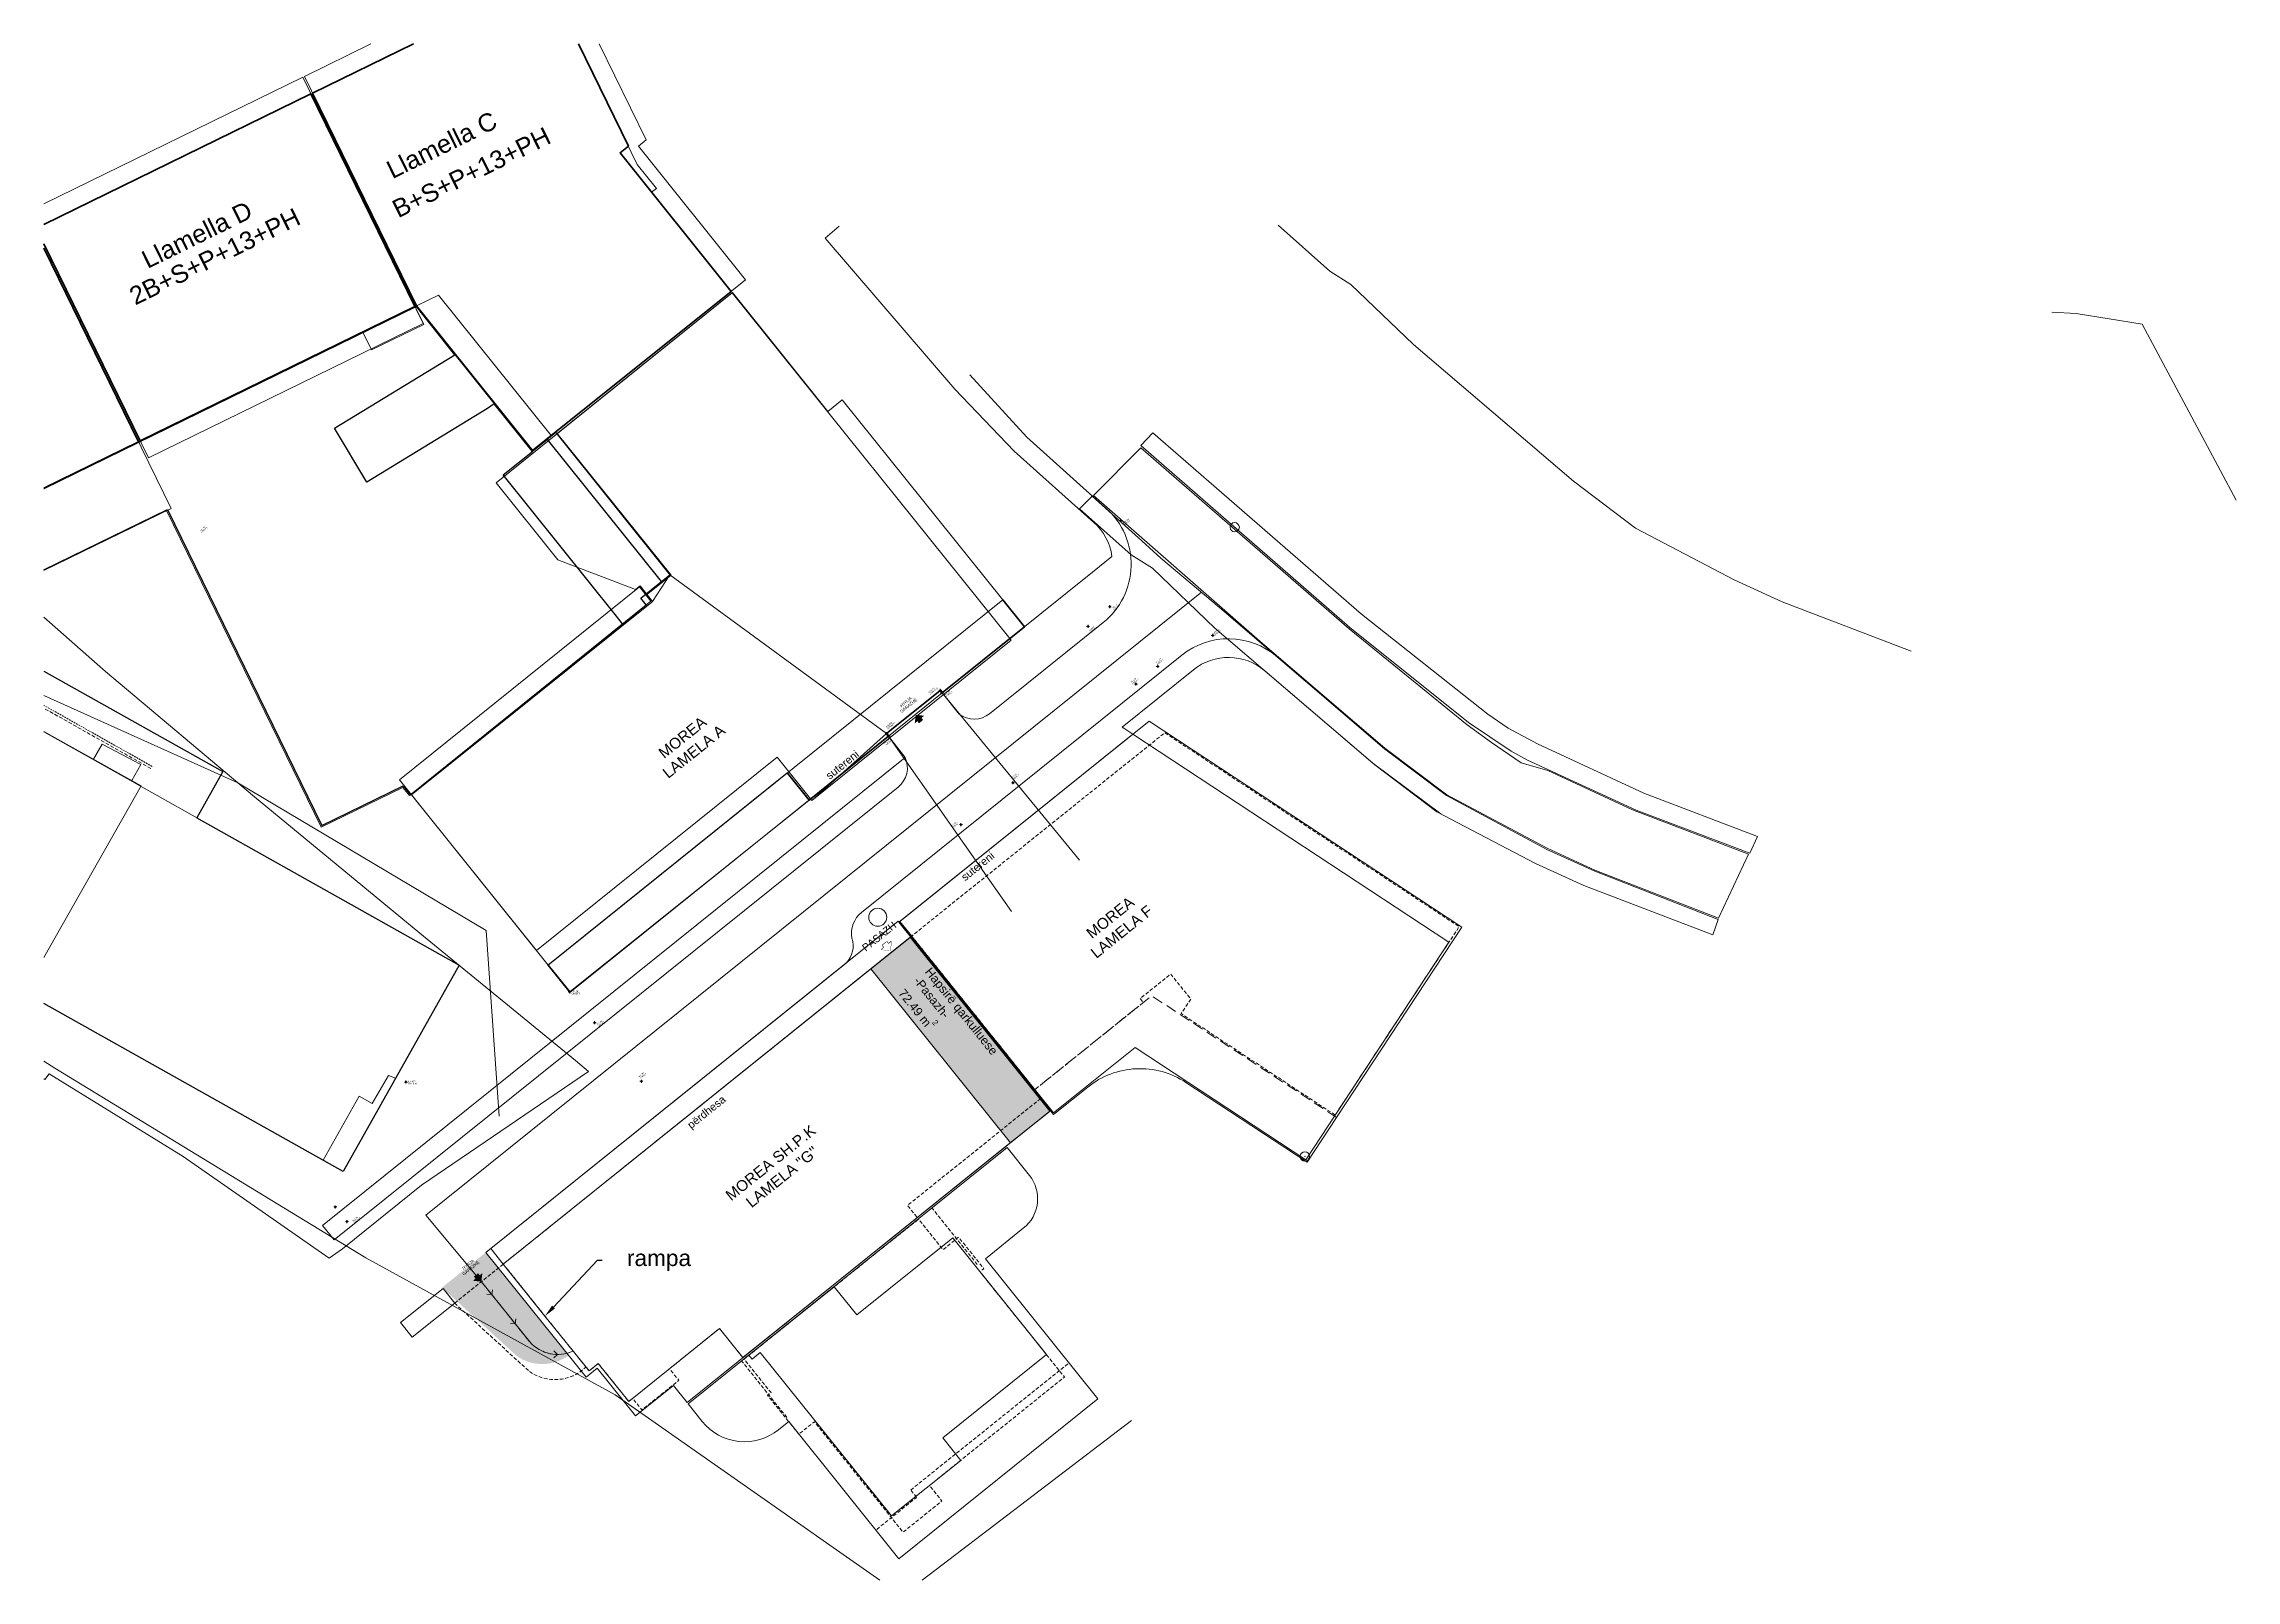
# Paper-space layout 'Layout1' of a CAD drawing. Header units: metres. Extents: x 29 to 262, y 20 to 183.
# The model-space entities are those that its viewports show. They can reach past a viewport. Long polylines and large blocks are cut down to what shows.
import ezdxf
from ezdxf import colors
from ezdxf.entities.mleader import LeaderData, LeaderLine
from ezdxf.math import Vec2, Vec3

# ---------------------------------------------------------------- set-up
doc = ezdxf.new("R2010")
doc.units = ezdxf.units.M
doc.set_wipeout_variables(frame=1)
doc.header["$PDMODE"] = 32
doc.header["$PDSIZE"] = 0.75
for name, pattern in [('DASHED', [0.75, 0.5, -0.25]), ('DASHED2', [0.375, 0.25, -0.125]), ('Wipeout_Contour', [1000, 0, -1000])]:
    doc.linetypes.add(name, pattern=pattern)
for name, color, linetype, lineweight in [('2D Drafting - General_Pen_No__101', 252, 'Continuous', 0), ('2D Drafting - General_Pen_No__75', 6, 'Continuous', 0), ('A - Bodrumi -2 Polyline_Pen_No__75', 4, 'Continuous', 0), ('A - Fill zone_Pen_No__2', 8, 'Continuous', 0), ('A - Kati karakteristik polyline_Pen_No__8', 5, 'Continuous', 0), ('A - Perdhesa Polyine_Pen_No__6', 1, 'Continuous', 0), ('A - Pllaka mbi bodrum_Pen_No__42', 8, 'Continuous', 0), ('A - Zonimi', 7, 'Continuous', 0), ('Asfallt', 97, 'Continuous', 0), ('betimi projekt vektor', 5, 'Continuous', 0), ('C-ROAD', 7, 'Continuous', 0), ('Drawing & Figure_Pen_No__7', 7, 'Continuous', 0), ('etazha', 7, 'Continuous', 0), ('leja xeni', 1, 'Continuous', 0), ('llg betimi themelet', 97, 'Continuous', 0), ('Matjet', 210, 'Continuous', 0), ('Muret', 7, 'Continuous', 0), ('nivelet-pl', 97, 'Continuous', 0), ('objekti -xeni muri', 4, 'Continuous', 0), ('Parcela Fqinje', 251, 'Continuous', 0), ('profili 2', 113, 'Continuous', 0), ('rregullimi', 1, 'Continuous', 0), ('Themel pllaka o3 ferizaj', 30, 'Continuous', 0), ('trotuar', 155, 'Continuous', 0), ('vija e lejes ndertimore', 3, 'Continuous', 0)]:
    doc.layers.add(name, color=color, linetype=linetype, lineweight=lineweight)
for name, color, linetype, lineweight, true_color in [('2D Drafting - General_Pen_No__102', 7, 'Continuous', 0, 0xcccccc), ('A - Bodrumi -1 Polyline_Pen_No__23', 7, 'Continuous', 0, 0x34cb7a), ('A - Fill zone_Pen_No__102', 7, 'Continuous', 0, 0xcccccc), ('A - Fill zone_Pen_No__39', 7, 'Continuous', 0, 0xffd5aa), ('A - Fleta_Pen_No__82', 7, 'Continuous', 0, 0xaaaaaa), ('A - Zonimi_Pen_No__161', 7, 'Continuous', 0, 0x6a6a6a), ('Drawing & Figure_Pen_No__106', 171, 'Continuous', 0, 0xaaaaff), ('Drawing & Figure_Pen_No__161', 7, 'Continuous', 0, 0x6a6a6a), ('Drawing & Figure_Pen_No__214', 7, 'Continuous', 0, 0xe8e8e8), ('Drawing & Figure_Pen_No__3', 7, 'Continuous', 0, 0xff6600), ('Drawing & Figure_Pen_No__4', 7, 'Continuous', 0, 0x029e21), ('Drawing & Figure_Pen_No__5', 7, 'Continuous', 0, 0x40a5ff), ('Drawing & Figure_Pen_No__82', 7, 'Continuous', 0, 0xaaaaaa), ('e1', 7, 'Continuous', 0, 0x633f08), ('objekti xeni terasa', 7, 'Continuous', 0, 0x684066)]:
    doc.layers.add(name, color=color, linetype=linetype, lineweight=lineweight, true_color=true_color)
doc.layers.get('rregullimi').freeze()
doc.styles.add('GENERATED_STYLE_1', font='arial.ttf')
doc.styles.add('GENERATED_STYLE_2', font='GOTHIC.TTF')
doc.styles.get("Standard").update_dxf_attribs({"font": 'arial.ttf'})

# ---------------------------------------------------------------- blocks, each defined once
blk = doc.blocks.new('Slab_5', base_point=(52202.17436583389, -19050.80466526669))
at = {"layer": 'A - Pllaka mbi bodrum_Pen_No__42', "color": 8, "linetype": 'Continuous', "lineweight": 25, "flags": 128}
blk.add_lwpolyline([(52202.17436583389, -19050.80466526669), (4149.997230322418, -19050.13921316745), (4149.997230322418, -24900.83871342193), (27099.99446052979, -24900.83871342193), (27099.99446052977, -53141.22343468484), (34367.46885850719, -53141.22343468484), (34572.08011014806, -54047.73212241127), (58272.32613695471, -48654.68784760454), (58120.84989482768, -47974.86523057902), (60179.81773614851, -47516.09156896084), (56976.71528492225, -33242.20353530695), (55470.262655318, -33580.37692266011), (54394.96109648731, -28799.70078615812), (53757.5557705277, -28901.24635255423), (42447.78851202585, -29954.24102147868), (42022.15772120692, -24921.45845803041), (53286.81369528826, -23872.99553484261)], close=True, dxfattribs=at)
blk = doc.blocks.new('Slab_7', base_point=(4149.997230322418, -19050.13921316745))
at = {"layer": 'A - Pllaka mbi bodrum_Pen_No__42', "color": 8, "linetype": 'Continuous', "lineweight": 25, "flags": 128}
blk.add_lwpolyline([(4149.997230322418, -19050.13921316745), (4149.997230322418, -24900.83871342193), (27099.99446052979, -24900.83871342193), (27099.99446052977, -53141.22343468484), (34367.46885850719, -53141.22343468484), (34572.08011014806, -54047.73212241127), (55898.36921008682, -49194.88708429608), (55729.7797700961, -48438.26074680578), (52543.08276155557, -34237.47978843411), (55470.262655318, -33580.37692266011), (54394.96109648731, -28799.70078615812), (53757.5557705277, -28901.24635255423), (42447.78851202585, -29954.24102147868), (42022.15772120692, -24921.45845803041), (53286.81369528826, -23872.99553484261), (52202.17436583389, -19050.80466526668)], close=True, dxfattribs=at)

msp = doc.modelspace()

# ---------------------------------------------------------------- hatches: boundary and pattern name
at = {"layer": '2D Drafting - General_Pen_No__102', "transparency": 33554569}
h = msp.add_hatch(color=4, dxfattribs=at)
h.dxf.hatch_style = 1
h.paths.add_polyline_path([(7511930.769181788, 4692307.018003102), (7511927.260672331, 4692304.200138377), (7511933.257239124, 4692298.709812685, 0.3208929682758042), (7511937.413959994, 4692298.744622732)])
at = {"layer": 'Drawing & Figure_Pen_No__4', "linetype": 'Continuous', "lineweight": 20, "true_color": 0x029e21}
for points in [[(7511965.964977396, 4692350.096566865), (7511965.279902667, 4692350.167765603), (7511965.208703929, 4692349.482690874), (7511965.418323048, 4692349.652841158), (7511965.54897098, 4692349.491887537), (7511965.880525687, 4692349.761014358), (7511965.749877756, 4692349.92196798)], [(7511930.498561379, 4692305.356989197), (7511930.420266668, 4692304.672689128), (7511929.7359666, 4692304.750983838), (7511929.947337821, 4692304.918952589), (7511929.818364955, 4692305.081251542), (7511930.152690961, 4692305.346927832), (7511930.281663828, 4692305.184628879)]]:
    msp.add_hatch(color=104, dxfattribs=at).paths.add_polyline_path(points)

# ---------------------------------------------------------------- linework, layer by layer
at = {"layer": '2D Drafting - General_Pen_No__102', "color": 254, "linetype": 'DASHED', "lineweight": 13, "true_color": 0xcccccc}
for points in [[(7511932.174521388, 4692306.081621483), (7511928.276177567, 4692302.950660694), (7511934.27274436, 4692297.460335002, 0.3599880348855454), (7511938.812158342, 4692297.817132639)], [(7511930.420266668, 4692304.672689128), (7511934.306573604, 4692299.833867548, 0.3284251578559761), (7511937.786272286, 4692299.094458277)]]:
    msp.add_lwpolyline(points, format="xyb", dxfattribs=at)
at = {"layer": '2D Drafting - General_Pen_No__102', "color": 254, "linetype": 'Continuous', "lineweight": 13, "true_color": 0xcccccc}
for points in [[(7511931.257264396, 4692303.630547389), (7511930.85962688, 4692303.673957129)], [(7511931.257264396, 4692303.630547389), (7511931.300674136, 4692304.028184906)], [(7511933.144986495, 4692301.280153923), (7511932.747348979, 4692301.323563662)], [(7511933.144986495, 4692301.280153923), (7511933.188396235, 4692301.677791439)], [(7511936.522068522, 4692298.827350695), (7511936.247976102, 4692299.118680998)], [(7511936.522068522, 4692298.827350695), (7511936.230738219, 4692298.553258275)]]:
    msp.add_lwpolyline(points, dxfattribs=at)
at = {"layer": '2D Drafting - General_Pen_No__75', "color": 6, "linetype": 'DASHED', "lineweight": 0}
for points in [[(7511970.226383197, 4692306.053118926), (7511966.594468681, 4692310.575197759)], [(7511954.944875478, 4692293.779752687), (7511951.312960964, 4692298.301831518)], [(7511962.161740107, 4692284.794070189), (7511965.358382003, 4692287.361458006), (7511964.884812016, 4692287.95109766), (7511977.593412836, 4692298.158029801)]]:
    msp.add_lwpolyline(points, dxfattribs=at)
at = {"layer": 'A - Bodrumi -1 Polyline_Pen_No__23', "linetype": 'Continuous', "lineweight": 0}
for points in [[(7511916.218280106, 4692401.415753942), (7511925.22003066, 4692382.996934398), (7511934.522641669, 4692371.382412982), (7511951.632708006, 4692385.086661807), (7511943.036958322, 4692395.818650783), (7511943.646982059, 4692396.307247198), (7511936.343385457, 4692411.251410228)], [(7511903.028506352, 4692372.151370839), (7511925.08526244, 4692382.931074494), (7511916.742151474, 4692400.002226867), (7511894.685392784, 4692389.222528537)], [(7511902.893740311, 4692372.085506476), (7511876.614305868, 4692359.242071371), (7511872.025855176, 4692368.630826893), (7511873.687912301, 4692369.443116932), (7511869.933312651, 4692377.125544147), (7511894.550629054, 4692389.156659444)]]:
    msp.add_lwpolyline(points, close=True, dxfattribs=at)
at = {"layer": 'A - Bodrumi -2 Polyline_Pen_No__75', "linetype": 'Continuous', "lineweight": 0}
msp.add_lwpolyline([(7511903.687144051, 4692370.803707531), (7511925.74390014, 4692381.583411184), (7511916.083516047, 4692401.349885524), (7511894.026757358, 4692390.570187193)], close=True, dxfattribs=at)
msp.add_lwpolyline([(7511905.50613788, 4692366.740181796), (7511886.122194336, 4692357.266750336, -0.414213562373095), (7511884.115893333, 4692357.955775943), (7511882.82077116, 4692360.605774013), (7511877.272934821, 4692357.894403792), (7511872.025855176, 4692368.630826893), (7511872.789472556, 4692369.004020197), (7511868.376232786, 4692378.034115671), (7511893.891991356, 4692390.504322749)], format="xyb", close=True, dxfattribs=at)
at = {"layer": 'A - Bodrumi -2 Polyline_Pen_No__75', "linetype": 'Continuous', "lineweight": 0, "elevation": 618.112}
msp.add_lwpolyline([(7511944.089132088, 4692359.212824536), (7511924.818158807, 4692343.735001737), (7511934.844599375, 4692331.251381086), (7511954.153732463, 4692346.759905641), (7511956.932212882, 4692343.300681538), (7511972.942234797, 4692356.159427385), (7511950.549409566, 4692384.040044862), (7511931.608467346, 4692368.79621626), (7511936.55845311, 4692362.599656948), (7511942.781218586, 4692360.215026062), (7511943.156377732, 4692360.518446815), (7511944.164868448, 4692359.273667309), (7511944.089132089, 4692359.212824536)], dxfattribs=at)
at = {"layer": 'A - Bodrumi -2 Polyline_Pen_No__75', "linetype": 'Continuous', "lineweight": 0, "elevation": 617.938}
msp.add_lwpolyline([(7511925.19900132, 4692382.931043876), (7511882.026609601, 4692361.832328541), (7511884.617286351, 4692356.531263119), (7511905.146893798, 4692366.564260726), (7511917.569031351, 4692341.146859026), (7511924.116498295, 4692344.346700613), (7511924.648372269, 4692343.684360288), (7511944.015817842, 4692359.287616173), (7511943.588161993, 4692359.823192521), (7511945.543274065, 4692361.393665888), (7511936.393860913, 4692372.816916294), (7511934.515005777, 4692371.312053731)], close=True, dxfattribs=at)
at = {"layer": 'A - Kati karakteristik polyline_Pen_No__8', "linetype": 'Continuous', "lineweight": 0}
for points in [[(7511925.22003066, 4692382.996934398), (7511926.989495559, 4692383.861717377), (7511936.022542223, 4692372.583753176), (7511950.461945572, 4692384.14894366), (7511944.085462171, 4692392.110128209), (7511944.475716315, 4692392.422700925), (7511942.937003436, 4692394.34381895), (7511935.65435985, 4692409.245109226), (7511916.876917804, 4692400.068090637)], [(7511903.028506335, 4692372.151370875), (7511920.907507448, 4692380.889294846), (7511921.610053036, 4692379.451789396), (7511925.78781003, 4692381.49356551), (7511916.742151474, 4692400.002226867), (7511894.685395385, 4692389.222523213)], [(7511876.614303556, 4692359.2420761), (7511884.026455145, 4692362.864576455), (7511884.733494732, 4692361.42926337), (7511888.232927113, 4692363.139525926), (7511887.530380948, 4692364.577031992), (7511902.893743789, 4692372.085499361), (7511894.550629054, 4692389.156659444), (7511869.933312687, 4692377.125544164), (7511872.480409915, 4692371.913832963), (7511871.402757123, 4692371.387156344), (7511872.610259547, 4692368.916440331), (7511872.025794262, 4692368.630797124), (7511873.386978837, 4692365.845626294), (7511873.117446176, 4692365.713898754), (7511874.522539931, 4692362.838883704), (7511874.792072592, 4692362.970611244)]]:
    msp.add_lwpolyline(points, close=True, dxfattribs=at)
at = {"layer": 'A - Perdhesa Polyine_Pen_No__6', "linetype": 'Continuous', "lineweight": 35}
for points in [[(7511916.876917804, 4692400.068090637), (7511925.22003066, 4692382.996934398), (7511934.522641669, 4692371.382412982), (7511950.461945572, 4692384.14894366), (7511941.553623172, 4692395.27118678), (7511942.222103054, 4692395.806603443), (7511935.65435985, 4692409.245109226)], [(7511903.028506352, 4692372.151370839), (7511925.08526244, 4692382.931074494), (7511916.742151474, 4692400.002226867), (7511894.685392784, 4692389.222528537)], [(7511902.894614684, 4692372.085933802), (7511876.615180241, 4692359.242498696), (7511872.026729549, 4692368.631254219), (7511873.688786674, 4692369.443544257), (7511869.934187023, 4692377.125971472), (7511894.551503427, 4692389.157086769)]]:
    msp.add_lwpolyline(points, close=True, dxfattribs=at)
at = {"layer": 'A - Perdhesa Polyine_Pen_No__6', "linetype": 'Continuous', "lineweight": 0}
for points in [[(7511916.876917804, 4692400.068090637), (7511925.22003066, 4692382.996934398), (7511934.522641669, 4692371.382412982), (7511950.461945572, 4692384.14894366), (7511941.553623172, 4692395.27118678), (7511942.222103054, 4692395.806603443), (7511935.65435985, 4692409.245109226)], [(7511903.028506352, 4692372.151370839), (7511925.08526244, 4692382.931074494), (7511916.742151474, 4692400.002226867), (7511894.685392784, 4692389.222528537)]]:
    msp.add_lwpolyline(points, close=True, dxfattribs=at)
at = {"layer": 'A - Perdhesa Polyine_Pen_No__6', "linetype": 'Continuous', "lineweight": 0, "elevation": 618.102}
msp.add_lwpolyline([(7511902.894614684, 4692372.085933802), (7511876.615180241, 4692359.242498696), (7511872.026729549, 4692368.631254219), (7511873.688786674, 4692369.443544257), (7511869.934187023, 4692377.125971472), (7511894.551503427, 4692389.157086769)], close=True, dxfattribs=at)
at = {"layer": 'A - Zonimi_Pen_No__161', "color": 251, "linetype": 'Continuous', "lineweight": 13, "true_color": 0x6a6a6a, "flags": 128}
msp.add_lwpolyline([(7511962.525363311, 4692331.323795956), (7511963.245866199, 4692331.245139286), (7511963.324522869, 4692331.965642174), (7511963.103016852, 4692331.787739279), (7511962.966416168, 4692331.957820117), (7511962.616059949, 4692331.676430984), (7511962.752660633, 4692331.506350147)], close=True, dxfattribs=at)
at = {"layer": 'Asfallt'}
msp.add_polyline3d([(7512032.133000001, 4692338.989, 620.7989999999998), (7512022.821, 4692342.555999998, 620.734), (7512016.031, 4692345.7, 620.719), (7512013.893999998, 4692346.303, 620.6849999999997), (7512011.493, 4692347.938, 620.7169999999998), (7512009.538, 4692349.371999999, 620.6389999999998), (7512000.086, 4692357.084, 620.6459999999997), (7511983.357000003, 4692371.603999998, 620.635), (7511979.545, 4692367.785, 620.5379999999999), (7511993.109, 4692355.881, 620.486), (7512002.952999998, 4692347.506, 620.5509999999998), (7512007.925999999, 4692343.746999999, 620.6119999999997), (7512015.973999998, 4692339.477, 620.697), (7512019.795, 4692337.692999999, 620.7219999999998), (7512029.735999999, 4692333.842, 620.7069999999998), (7512032.133000001, 4692338.989, 620.7989999999998)], dxfattribs=at)
at = {"layer": 'betimi projekt vektor', "elevation": 620.8, "flags": 128}
for points in [[(7511967.410901695, 4692351.924985168), (7511979.47331951, 4692361.626921825), (7511981.035381636, 4692362.883305746, 0.1780229957561463), (7511979.580648279, 4692365.612468959), (7511973.190419422, 4692371.334581082), (7511968.41402039, 4692376.296066288), (7511958.018027184, 4692388.433103979), (7511959.149285709, 4692389.402084734)], [(7511967.410901695, 4692351.924985168), (7511968.775178981, 4692350.224632376, 0.3418856114876853), (7511971.217848744, 4692350.262049071), (7511980.334912058, 4692357.581258998, 0.4631222578578146), (7511980.581281316, 4692366.72993642), (7511974.191052458, 4692372.452048543), (7511969.624332265, 4692377.461227973)]]:
    msp.add_lwpolyline(points, format="xyb", dxfattribs=at)
at = {"layer": 'betimi projekt vektor', "color": 1, "elevation": 620.8, "flags": 128}
for points in [[(7511967.410901695, 4692351.924985168), (7511978.423076009, 4692338.514786004)], [(7511963.103129647, 4692348.46897555), (7511972.978775607, 4692334.393015715)]]:
    msp.add_lwpolyline(points, dxfattribs=at)
at = {"layer": 'betimi projekt vektor', "elevation": 620.8, "flags": 128}
for points in [[(7511956.725999985, 4692343.331000017), (7511954.977935086, 4692345.509693924), (7511935.76513672, 4692330.073176092), (7511937.525132122, 4692327.882627863)], [(7511928.276177569, 4692302.950660697), (7511927.339153517, 4692304.116186003), (7511923.928476593, 4692301.382456061)], [(7511923.928476593, 4692301.382456061), (7511924.867910726, 4692300.212931328), (7511928.276177569, 4692302.950660697)], [(7511928.276177572, 4692302.950660693), (7511927.339153517, 4692304.116186003)]]:
    msp.add_lwpolyline(points, dxfattribs=at)
at = {"layer": 'Drawing & Figure_Pen_No__214', "color": 0, "linetype": 'Continuous', "lineweight": 0}
for p, q in [((7511981.61831611, 4692365.742775683), (7511981.85831611, 4692365.742773092)), ((7511981.738314816, 4692365.622774388), (7511981.738317407, 4692365.862774389)), ((7511980.865573272, 4692358.725433695), (7511980.865575863, 4692358.965433695)), ((7511979.002224582, 4692357.263803924), (7511979.242224582, 4692357.263801333)), ((7511979.122223288, 4692357.143802629), (7511979.122225879, 4692357.383802629)), ((7511980.745574567, 4692358.845434991), (7511980.985574567, 4692358.8454324)), ((7511989.008693158, 4692356.542915314), (7511989.248693158, 4692356.542912723)), ((7511989.128691863, 4692356.422914019), (7511989.128694454, 4692356.662914019)), ((7511984.595206009, 4692354.053247594), (7511984.835206009, 4692354.053245003)), ((7511984.715204715, 4692353.933246299), (7511984.715207305, 4692354.173246299)), ((7511967.131809079, 4692352.122343155), (7511967.371809079, 4692352.122340564)), ((7511967.251807784, 4692352.00234186), (7511967.251810375, 4692352.242341859)), ((7511967.282167068, 4692351.935930438), (7511967.522167067, 4692351.935927847)), ((7511967.402165772, 4692351.815929142), (7511967.402168363, 4692352.055929143)), ((7511982.836332971, 4692352.64032018), (7511983.076332971, 4692352.640317589)), ((7511982.956331677, 4692352.520318884), (7511982.956334268, 4692352.760318885)), ((7511962.826191861, 4692348.663580371), (7511963.066191861, 4692348.66357778)), ((7511962.946190566, 4692348.543579076), (7511962.946193157, 4692348.783579076)), ((7511962.983129643, 4692348.468976844), (7511963.223129643, 4692348.468974253)), ((7511963.103128348, 4692348.348975549), (7511963.103130938, 4692348.588975549)), ((7511973.085865362, 4692344.591234662), (7511973.085867953, 4692344.831234662)), ((7511972.965866656, 4692344.711235957), (7511973.205866656, 4692344.711233366)), ((7511968.791773275, 4692341.358128119), (7511969.031773276, 4692341.358125528)), ((7511968.911771982, 4692341.238126824), (7511968.911774572, 4692341.478126824)), ((7511937.39090792, 4692327.929253105), (7511937.630907921, 4692327.929250515)), ((7511937.510906625, 4692327.809251811), (7511937.510909216, 4692328.04925181)), ((7511939.50241648, 4692325.330134374), (7511939.502419071, 4692325.570134374)), ((7511939.382417775, 4692325.45013567), (7511939.622417775, 4692325.450133079)), ((7511924.241829799, 4692320.692395046), (7511924.481829799, 4692320.692392455)), ((7511924.361828503, 4692320.57239375), (7511924.361831094, 4692320.812393751)), ((7511943.150173412, 4692320.75987081), (7511943.390173412, 4692320.759868219)), ((7511943.270172117, 4692320.639869514), (7511943.270174708, 4692320.879869514)), ((7511918.571589704, 4692310.667018918), (7511918.811589704, 4692310.667016327)), ((7511918.69158841, 4692310.547017623), (7511918.691591, 4692310.787017623)), ((7511919.51061894, 4692309.497307803), (7511919.75061894, 4692309.497305212)), ((7511919.630617646, 4692309.377306507), (7511919.630620237, 4692309.617306507))]:
    msp.add_line(p, q, dxfattribs=at)
for centre, radius in [((7511981.738316111, 4692365.742774388), 0.05999999999994543), ((7511980.865574568, 4692358.845433695), 0.06000000000005912), ((7511979.122224583, 4692357.263802629), 0.06000000000005912), ((7511989.128693159, 4692356.542914019), 0.06000000000005912), ((7511984.71520601, 4692354.053246299), 0.05999999999994543), ((7511967.251809079, 4692352.122341859), 0.05999999999994543), ((7511967.402167068, 4692351.935929143), 0.05999999999994543), ((7511982.956332972, 4692352.640318885), 0.05999999999994543), ((7511962.946191861, 4692348.663579076), 0.05999999999994543), ((7511963.103129643, 4692348.468975549), 0.05999999999994543), ((7511973.085866657, 4692344.711234662), 0.06000000000005912), ((7511968.911773277, 4692341.358126824), 0.06000000000005912), ((7511937.51090792, 4692327.929251811), 0.05999999999994543), ((7511939.502417776, 4692325.450134374), 0.06000000000005912), ((7511924.361829799, 4692320.692393751), 0.05999999999994543), ((7511943.270173413, 4692320.759869514), 0.06000000000005912), ((7511918.691589705, 4692310.667017623), 0.06000000000005912), ((7511919.630618941, 4692309.497306507), 0.05999999999994543)]:
    msp.add_circle(centre, radius, dxfattribs=at)
at = {"layer": 'Drawing & Figure_Pen_No__5', "color": 161, "linetype": 'Continuous', "lineweight": 25, "true_color": 0x40a5ff, "flags": 128}
for points in [[(7511967.401999974, 4692351.936000025), (7511967.245060091, 4692352.130601858)], [(7511967.402167068, 4692351.935929143), (7511967.245229286, 4692352.13053267)]]:
    msp.add_lwpolyline(points, dxfattribs=at)
at = {"layer": 'Drawing & Figure_Pen_No__7', "color": 7, "linetype": 'Continuous', "lineweight": 35, "flags": 128}
for points in [[(7511972.269318856, 4692359.40277415), (7511974.011361877, 4692357.233808623)], [(7511967.401999974, 4692351.936000025), (7511974.011361877, 4692357.233808623)], [(7511962.946060094, 4692348.663601853), (7511967.245060091, 4692352.130601858)], [(7511962.946191861, 4692348.663579076), (7511967.245229286, 4692352.13053267)], [(7511956.725999981, 4692343.331000016), (7511963.102999977, 4692348.46900002)], [(7511963.102999977, 4692348.46900002), (7511962.946060094, 4692348.663601853)], [(7511963.103129643, 4692348.468975549), (7511962.946191861, 4692348.663579076)], [(7511956.725999981, 4692343.331000016), (7511954.995796602, 4692345.487432287)], [(7511937.51090792, 4692327.929251811), (7511935.780727821, 4692330.085702759)]]:
    msp.add_lwpolyline(points, dxfattribs=at)
at = {"layer": 'Drawing & Figure_Pen_No__82', "color": 253, "linetype": 'Continuous', "lineweight": 20, "true_color": 0xaaaaaa, "flags": 128}
for points in [[(7511935.780727821, 4692330.085702759), (7511972.269566558, 4692359.402650721), (7511959.385854818, 4692375.444128578), (7511958.223038694, 4692374.510212847), (7511950.565516583, 4692384.05267976), (7511936.502790864, 4692372.758202774), (7511945.650008764, 4692361.379420158), (7511943.644059404, 4692359.772853732), (7511943.116094667, 4692360.430288848), (7511923.851063489, 4692344.943334245)], [(7511951.897712511, 4692298.771475693), (7511952.148189406, 4692298.459608148), (7511952.810907858, 4692298.991871484), (7511963.346590998, 4692285.873944418), (7511968.89783248, 4692290.332432485), (7511967.453664765, 4692292.130558579), (7511975.780527205, 4692298.818290855), (7511972.825694922, 4692302.497337943), (7511968.254492393, 4692308.188920077), (7511960.559161445, 4692302.008403284), (7511958.743204208, 4692304.269443152), (7511952.560431137, 4692299.303738813)]]:
    msp.add_lwpolyline(points, close=True, dxfattribs=at)
for points in [[(7511972.269566558, 4692359.402650721), (7511974.011586163, 4692357.233666388)], [(7511967.402167068, 4692351.935929143), (7511974.011586163, 4692357.233666388)], [(7511967.402167068, 4692351.935929143), (7511963.103129643, 4692348.468975549)], [(7511937.51090792, 4692327.929251811), (7511956.72607418, 4692343.331044389), (7511963.103129643, 4692348.468975549)]]:
    msp.add_lwpolyline(points, dxfattribs=at)
at = {"layer": 'Drawing & Figure_Pen_No__82', "color": 253, "linetype": 'DASHED', "lineweight": 20, "true_color": 0xaaaaaa, "flags": 128}
for points in [[(7511964.95947464, 4692332.413187891), (7511974.853387161, 4692320.094482744), (7511983.546650578, 4692327.076579218), (7511983.296735329, 4692327.387743508), (7511985.752679702, 4692329.360264037), (7511987.362920597, 4692327.355386516), (7511986.591863423, 4692326.184279746), (7511998.953165377, 4692318.04559349), (7512008.906558695, 4692333.163131698), (7511985.269744812, 4692348.725619592)], [(7511965.308015228, 4692309.541980703), (7511965.502932419, 4692309.698528743), (7511967.475437716, 4692307.242572136), (7511968.722907731, 4692308.244479584), (7511970.758032244, 4692305.7105561), (7511970.446164738, 4692305.460079237), (7511977.224694844, 4692297.020164865), (7511966.387298986, 4692288.316093845), (7511967.389206438, 4692287.068623822), (7511964.270531487, 4692284.563855276), (7511957.147595677, 4692293.432587489), (7511955.900125656, 4692292.43068004), (7511953.395357043, 4692295.549355074), (7511953.668241112, 4692295.76852233), (7511951.507878168, 4692298.458379566)]]:
    msp.add_lwpolyline(points, close=True, dxfattribs=at)
at = {"layer": 'e1'}
msp.add_circle((7511962.236, 4692333.925, 618.233), 0.7271243049355441, dxfattribs=at)
at = {"layer": 'leja xeni', "flags": 128}
for points in [[(7511881.643999999, 4692356.483), (7511872.333, 4692339.919), (7511917.707, 4692314.413), (7511920.597, 4692319.557), (7511921.642999999, 4692318.969), (7511922.966, 4692321.232), (7511923.533, 4692321.004), (7511928.629, 4692330.07)], [(7511881.643999998, 4692356.483), (7511872.333, 4692339.919), (7511917.707000001, 4692314.413), (7511920.597, 4692319.557), (7511921.642999997, 4692318.968999999), (7511922.966000001, 4692321.232), (7511923.533, 4692321.004), (7511928.629, 4692330.07)]]:
    msp.add_lwpolyline(points, close=True, dxfattribs=at)
at = {"layer": 'llg betimi themelet', "linetype": 'Continuous', "lineweight": 0, "elevation": 618.113, "flags": 128}
msp.add_lwpolyline([(7511930.78277956, 4692307.015995432), (7511938.829348886, 4692296.997251893), (7511939.725967939, 4692297.717372853), (7511942.79430951, 4692293.89699591), (7511945.83501761, 4692296.33914526), (7511946.930853887, 4692294.974724922), (7511972.465005913, 4692315.482518085), (7511976.090465662, 4692318.394311618), (7511963.879718589, 4692333.597852518)], close=True, dxfattribs=at)
msp.add_lwpolyline([(7511948.151928592, 4692293.454370833, 0.4142135623730951), (7511954.267423603, 4692292.786747595), (7511955.086075868, 4692293.444249412), (7511963.927114226, 4692282.436316198), (7511979.91032382, 4692295.273255373), (7511970.881427815, 4692306.515089217), (7511973.922075224, 4692308.957189822, 0.4142135623730951), (7511974.421500447, 4692313.206191787), (7511972.636901608, 4692315.428186987), (7511947.024782708, 4692294.857774608)], format="xyb", close=True, dxfattribs=at)
at = {"layer": 'Matjet', "elevation": 620.685, "flags": 128}
msp.add_lwpolyline([(7511990.925, 4692365.229), (7511990.888540301, 4692365.188577815)], dxfattribs=at)
at = {"layer": 'Matjet', "color": 3}
for p in [(7511990.887, 4692365.22, 620.737), (7511894.629, 4692329.897, 639.668), (7511996.521, 4692314.728, 625.223)]:
    msp.add_point(p, dxfattribs=at)
at = {"layer": 'Muret', "lineweight": 30}
msp.add_lwpolyline([(7511887.910845999, 4692357.835515895), (7511909.658988778, 4692345.609300159), (7511907.57625745, 4692341.904289121), (7511928.627387113, 4692330.069915243), (7511919.316033146, 4692313.506764397), (7511872.332518132, 4692339.919621645)], dxfattribs=at)
at = {"layer": 'nivelet-pl', "flags": 128}
msp.add_lwpolyline([(7512056.481188401, 4692382.497076303), (7512058.421926729, 4692382.368553077), (7512063.721657369, 4692381.526235754), (7512076.136409452, 4692358.29547325), (7512086.136409452, 4692357.31937231), (7512134.728149459, 4692353.249674647)], dxfattribs=at)
at = {"layer": 'objekti -xeni muri', "color": 4, "linetype": 'DASHED2', "lineweight": 0, "elevation": 625.513, "flags": 128}
msp.add_lwpolyline([(7511903.994041194, 4692346.033514663), (7511882.606041195, 4692358.074514663)], dxfattribs=at)
at = {"layer": 'objekti xeni terasa', "linetype": 'DASHED', "lineweight": 0, "elevation": 625.513, "flags": 128}
msp.add_lwpolyline([(7511903.895925506, 4692345.859235256), (7511882.507925507, 4692357.900235256)], dxfattribs=at)
at = {"layer": 'objekti xeni terasa', "lineweight": 0, "elevation": 625.03, "flags": 128}
for points in [[(7511899.977, 4692347.82), (7511899.297026776, 4692346.61218775)], [(7511903.078, 4692346.174), (7511899.977, 4692347.82)], [(7511903.078, 4692346.174), (7511902.355364001, 4692344.890407381)]]:
    msp.add_lwpolyline(points, dxfattribs=at)
at = {"layer": 'Parcela Fqinje', "flags": 128}
for points in [[(7511925.491, 4692332.643), (7511937.962, 4692322.418000001), (7511939.02, 4692321.55), (7511925.6, 4692312.428), (7511919.271000001, 4692307.313), (7511918.211, 4692306.549), (7511906.478999999, 4692314.723), (7511895.714, 4692321.363), (7511895.375, 4692320.907), (7511890.79, 4692324.02)], [(7511891, 4692360.963), (7511895.198, 4692358.097), (7511899.376, 4692354.42), (7511900.257999999, 4692353.643999999), (7511912.211, 4692343.575), (7511925.491, 4692332.643)]]:
    msp.add_lwpolyline(points, dxfattribs=at)
at = {"layer": 'profili 2', "flags": 128}
msp.add_lwpolyline([(7511881.629032322, 4692359.588910977), (7511884.617286351, 4692356.531263119), (7511910.866128379, 4692344.707003799), (7511930.801, 4692332.861), (7511931.852, 4692317.956)], dxfattribs=at)
at = {"layer": 'Themel pllaka o3 ferizaj', "elevation": 618.197, "flags": 128}
msp.add_lwpolyline([(7512009.127999998, 4692333.136), (7511999.066503165, 4692317.853206729), (7511996.7, 4692314.259999998), (7511986.972999997, 4692320.665, 0.1587437061329291), (7511982.972241618, 4692321.761270221, 0.1586342212972889), (7511979.092999998, 4692320.291999999), (7511976.341, 4692318.081999999), (7511974.775507532, 4692320.031162183), (7511963.942000003, 4692333.518999998), (7511984.035, 4692349.657)], format="xyb", close=True, dxfattribs=at)
at = {"layer": 'Themel pllaka o3 ferizaj', "linetype": 'DASHED', "ltscale": 3, "flags": 128}
msp.add_lwpolyline([(7511999.066503165, 4692317.853206729), (7511984.225546326, 4692327.621362422), (7511974.775507532, 4692320.031162183)], dxfattribs=at)
at = {"layer": 'trotuar'}
for points, elevation in [([(7512045.195433323, 4692355.278870753), (7512034.842433323, 4692359.246870751), (7512030.972433322, 4692360.990870753), (7512023.048433322, 4692365.156870755), (7512018.076433324, 4692368.909870752), (7512005.236433323, 4692379.882870753), (7512000.211433326, 4692384.701870752), (7511998.516433325, 4692385.790870753), (7511994.371433325, 4692389.457870753)], 0.3069999999999027), ([(7511979.442000003, 4692367.718999999), (7511983.424, 4692364.13), (7511984.965999999, 4692362.746), (7511989.669, 4692358.792999999), (7512002.925, 4692347.45), (7512007.882, 4692343.688), (7512015.952000001, 4692339.36), (7512019.798000001, 4692337.619999999), (7512029.694, 4692333.746)], 620.678)]:
    msp.add_lwpolyline(points, dxfattribs=dict(at, elevation=elevation))
msp.add_polyline3d([(7512032.227999999, 4692339.072, 620.8909999999997), (7512023.121000002, 4692342.523, 620.854), (7512014.393999999, 4692346.525, 620.812), (7512013.075000001, 4692347.258, 620.8039999999997), (7512009.657000002, 4692349.560999999, 620.774), (7512000.140999999, 4692357.166, 620.72), (7511983.346, 4692371.786, 620.769), (7511984.329, 4692372.808, 620.7889999999999), (7512001.076, 4692358.260999999, 620.755), (7512011.217, 4692350.230999998, 620.873), (7512012.829999999, 4692349.110999997, 620.874), (7512015.201, 4692347.834999999, 620.873), (7512023.723999999, 4692343.88, 620.9579999999997), (7512032.861999998, 4692340.402, 620.979)], close=True, dxfattribs=at)
msp.add_polyline3d([(7512029.694, 4692333.746, 620.8239999999997), (7512029.266, 4692332.511, 620.859), (7512018.913, 4692336.478999998, 620.53), (7512015.042999999, 4692338.223, 620.586), (7512007.118999999, 4692342.389000002, 620.714), (7512002.147000001, 4692346.141999999, 620.7019999999999), (7511989.307, 4692357.115, 620.5169999999998), (7511984.282000002, 4692361.933999999, 620.4299999999997), (7511982.587000001, 4692363.023, 620.663), (7511978.442000002, 4692366.69, 620.705), (7511979.442000003, 4692367.718999999, 620.678), (7511983.424, 4692364.13, 620.6369999999997), (7511984.965999999, 4692362.746, 620.509), (7511989.669, 4692358.792999999, 620.577), (7512002.925, 4692347.45, 620.649), (7512007.882, 4692343.688, 620.6699999999997), (7512015.952000001, 4692339.36, 620.7349999999999), (7512019.798000001, 4692337.619999999, 620.748), (7512029.694, 4692333.746, 620.8239999999997)], dxfattribs=at)
at = {"layer": 'vija e lejes ndertimore', "color": 1, "linetype": 'Continuous'}
for points in [[(7511872.347, 4692339.962), (7511881.727000001, 4692356.456), (7511887.903, 4692352.996), (7511888.55, 4692354.147), (7511891.508000001, 4692352.595000001), (7511890.816000001, 4692351.335), (7511903.102999999, 4692344.476), (7511893.732000001, 4692327.921), (7511872.347, 4692339.962)], [(7511872.347, 4692339.962), (7511881.727000001, 4692356.456), (7511887.903, 4692352.996000001), (7511888.55, 4692354.147), (7511891.508000002, 4692352.595), (7511890.816000002, 4692351.335), (7511903.102999999, 4692344.476), (7511893.732000002, 4692327.921), (7511872.347, 4692339.962)]]:
    msp.add_lwpolyline(points, dxfattribs=at)

# ---------------------------------------------------------------- block references
at = {"layer": 'A - Bodrumi -2 Polyline_Pen_No__75', "linetype": 'Continuous', "lineweight": 0, "xscale": 0.001, "yscale": 0.001, "zscale": 0.001, "rotation": 26.04594870372196}
for name, p in [('Slab_5', (7511925.199001311, 4692382.931043916)), ('Slab_7', (7511882.026605239, 4692361.832324874))]:
    msp.add_blockref(name, p, dxfattribs=at)

# ---------------------------------------------------------------- texts
at = {"layer": 'A - Fill zone_Pen_No__102', "color": 254, "lineweight": 13, "true_color": 0xcccccc, "insert": (7511963.837606059, 4692327.803840126), "char_height": 0.699999988079071, "attachment_point": 7, "rotation": 308.76974224505875, "style": 'GENERATED_STYLE_1'}
msp.add_mtext('{\\fArial|b0|i0|c0|p34;Hapsirë qarkulluese^M-Pasazh-^M72.49 m{\\H0.66x;\\S2^  ;}}', dxfattribs=at)
at = {"layer": 'A - Fleta_Pen_No__82', "color": 253, "linetype": 'Continuous', "lineweight": 20, "true_color": 0xaaaaaa, "insert": (7511961.290857982, 4692331.139754448), "char_height": 0.6, "attachment_point": 7, "rotation": 38.7697422450096, "style": 'GENERATED_STYLE_2'}
msp.add_mtext('\\A1;PASAZH', dxfattribs=at)
at = {"layer": 'Drawing & Figure_Pen_No__106', "color": 161, "linetype": 'Continuous', "lineweight": 13, "true_color": 0xaaaaff, "char_height": 0.625, "attachment_point": 8, "rotation": 38.76523508037528, "style": 'GENERATED_STYLE_1'}
for s, insert in [('\\A1;sutereni', (7511959.589909599, 4692345.904172668)), ('\\A1;sutereni', (7511970.462805907, 4692337.759879214)), ('\\A1;përdhesa', (7511948.796470421, 4692317.902610085))]:
    msp.add_mtext(s, dxfattribs=dict(at, insert=insert))
at = {"layer": 'Drawing & Figure_Pen_No__161', "color": 251, "linetype": 'Continuous', "lineweight": 13, "true_color": 0x6a6a6a, "attachment_point": 8, "rotation": 38.76523508037528, "style": 'GENERATED_STYLE_1'}
for s, insert, char_height in [('\\A1;MOREA\\PLAMELA A\\P', (7511947.745418913, 4692346.884019152), 0.8749999999999997), ('\\A1;MOREA\\PLAMELA F\\P', (7511982.083062096, 4692332.419492361), 0.8749999999999998), ('\\A1;MOREA SH.P.K\\PLAMELA "G"\\P', (7511954.829076813, 4692312.733473023), 0.8749999999999998)]:
    msp.add_mtext(s, dxfattribs=dict(at, insert=insert, char_height=char_height))
at = {"layer": 'Drawing & Figure_Pen_No__214', "color": 0, "linetype": 'Continuous', "lineweight": 0, "char_height": 0.1200000000000001, "attachment_point": 7, "style": 'GENERATED_STYLE_1'}
for s, insert, rotation in [('\\A1;620.586', (7511981.963182055, 4692365.493349199), 38.77540220078055), ('\\A1;617.90', (7511907.877339277, 4692364.911580293), 38.77540220078055), ('\\A1;ASFALT', (7511907.984893126, 4692364.77769262), 38.77540220078055), ('\\A1;ASFALT', (7511982.070735905, 4692365.359461525), 38.77540220078055), ('\\A1;620.23', (7511981.105475742, 4692358.657688277), 38.77540220078055), ('\\A1;ASFALT', (7511981.212926054, 4692358.523929491), 38.77540220078055), ('\\A1;619.87', (7511979.266108127, 4692356.874045602), 38.77540220078055), ('\\A1;ASFALT', (7511979.373661893, 4692356.740158031), 38.77540220078055), ('\\A1;620.586', (7511989.217642142, 4692356.644722931), 38.77540220078055), ('\\A1;ASFALT', (7511989.325195991, 4692356.510835257), 38.77540220078055), ('\\A1;620.23', (7511984.604114922, 4692354.302431202), 38.77540220078055), ('\\A1;ASFALT', (7511984.711565233, 4692354.168672415), 38.77540220078055), ('\\A1;618.007', (7511966.354577127, 4692351.920190066), 38.77540220078055), ('\\A1;GARAZHA', (7511966.462130976, 4692351.786302392), 38.77540220078055), ('\\A1;617.95', (7511967.652959511, 4692351.74064418), 38.77540220078055), ('\\A1;ASFALT', (7511967.76051331, 4692351.606756568), 38.77540220078055), ('\\A1;619.87', (7511982.599969149, 4692352.723911489), 38.77540220078055), ('\\A1;ASFALT', (7511982.707522916, 4692352.590023918), 38.77540220078055), ('\\A1;618.007', (7511962.943219758, 4692349.139080732), 38.77540220078055), ('\\A1;GARAZHA', (7511963.050773607, 4692349.005193057), 38.77540220078055), ('\\A1;617.95', (7511962.797422226, 4692347.840122882), 38.77540220078055), ('\\A1;ASFALT', (7511962.904976024, 4692347.70623527), 38.77540220078055), ('\\A1;617.95', (7511973.012382488, 4692345.069003108), 38.77540220078055), ('\\A1;ASFALT', (7511973.119936286, 4692344.935115496), 38.77540220078055), ('\\A1;617.95', (7511968.156845203, 4692341.16848181), 38.77540220078055), ('\\A1;ASFALT', (7511968.264399001, 4692341.034594198), 38.77540220078055), ('\\A1;OBJEKT', (7511937.668405843, 4692327.736911937), 359.99938150609904), ('\\A1;617.986', (7511937.668407696, 4692327.908649351), 359.9993815060682), ('\\A1;617.90', (7511939.74483409, 4692325.241547127), 38.77540220078055), ('\\A1;ASFALT', (7511939.852387939, 4692325.107659453), 38.77540220078055), ('\\A1;TERREN', (7511924.519327753, 4692320.502983592), 359.99938150605084), ('\\A1;616.987', (7511924.519329575, 4692320.671791293), 359.99938150608483), ('\\A1;617.90', (7511943.088278044, 4692321.079483766), 38.77540220078055), ('\\A1;ASFALT', (7511943.195831893, 4692320.945596091), 38.77540220078055), ('\\A1;617.85', (7511920.138742392, 4692309.491698218), 38.77540220078055), ('\\A1;ASFALT', (7511920.246296203, 4692309.357810592), 38.77540220078055)]:
    msp.add_mtext(s, dxfattribs=dict(at, insert=insert, rotation=rotation))
at = {"layer": 'Drawing & Figure_Pen_No__3', "color": 30, "linetype": 'Continuous', "lineweight": 18, "true_color": 0xff6600, "char_height": 0.245, "attachment_point": 7, "rotation": 38.77540220078055, "style": 'GENERATED_STYLE_2'}
for s, insert in [('\\A1;HYRJA', (7511964.139715835, 4692350.754712427)), ('\\A1;GARAZHË', (7511964.156705754, 4692350.302776255)), ('\\A1;HYRJA', (7511929.00479487, 4692305.602322561)), ('\\A1;GARAZHË', (7511929.021784789, 4692305.150386388))]:
    msp.add_mtext(s, dxfattribs=dict(at, insert=insert))
at = {"layer": 'etazha', "color": 0, "style": 'GENERATED_STYLE_1'}
for s, p in [('Llamella C', (7511923.2735776, 4692393.152803253, 616)), ('B+S+P+13+PH', (7511923.738668801, 4692390.015081729, 616)), ('2B+S+P+13+PH', (7511902.634706653, 4692383.016818712, 616)), ('Llamella D', (7511903.623518079, 4692385.947670743, 616))]:
    msp.add_text(s, height=1.446028900170204, rotation=26.20856088645989, dxfattribs=at).set_placement(p)

# ---------------------------------------------------------------- leaders
at = {"layer": '2D Drafting - General_Pen_No__102', "color": 4, "transparency": 33554569}
ml = msp.add_multileader_mtext('Standard', dxfattribs=at)
ml.set_content('rampa', color=4)
ml.set_leader_properties()
ml.build(insert=Vec2(0, 0))
ml.multileader.update_dxf_attribs({"text_right_attachment_type": 6, "dogleg_length": 0.36, "arrow_head_size": 1})
ctx = ml.context
ctx.base_point, ctx.char_height, ctx.arrow_head_size, ctx.plane_origin = Vec3(7511940.105480722, 4692306.394436589), 1.3, 1, Vec3(7511935.524649431, 4692301.910393595)
ctx.right_attachment = 6
notes = []
notes.append((ctx, [(0, (1, 1, 0), (7511939.745480722, 4692306.394436589), (1, 0), 0.36, [(0, [(7511935.524649431, 4692301.910393595)], 0, [])])]))
ctx.mtext.insert, ctx.mtext.flow_direction = Vec3(7511942.105480722, 4692307.224893616), 5
for ctx, leaders in notes:
    for number, flags, end, landing, length, lines in leaders:
        leader = LeaderData()
        leader.index, (leader.has_last_leader_line, leader.has_dogleg_vector, leader.attachment_direction) = number, flags
        leader.last_leader_point, leader.dogleg_vector, leader.dogleg_length = Vec3(end), Vec3(landing), length
        for number, points, colour, breaks in lines:
            line = LeaderLine()
            line.index, line.vertices, line.color, line.breaks = number, Vec3.list(points), colors.encode_raw_color(colour), breaks
            leader.lines.append(line)
        ctx.leaders.append(leader)

# ---------------------------------------------------------------- next in the draw order: wipeouts: each hides what was drawn before it
at = {"color": 254, "linetype": 'Wipeout_Contour', "lineweight": 0, "ltscale": 5457578.216944693}
msp.add_wipeout([(7511962.525363311, 4692331.323795956), (7511963.245866198, 4692331.245139286), (7511963.324522868, 4692331.965642174), (7511963.103016852, 4692331.787739279), (7511962.966416167, 4692331.9578201175), (7511962.616059948, 4692331.676430984), (7511962.752660632, 4692331.506350147)], dxfattribs=at).dxf.layer = 'A - Zonimi'

# ---------------------------------------------------------------- next in the draw order: hatches: boundary and pattern name
at = {"layer": 'A - Fill zone_Pen_No__39', "linetype": 'Continuous', "lineweight": 0, "true_color": 0x3f352a}
msp.add_hatch(color=39, dxfattribs=at).paths.add_polyline_path([(7511961.684984109, 4692329.782994648), (7511964.842642604, 4692332.319072887), (7511976.051482226, 4692318.36300201), (7511972.893823731, 4692315.826923771)])

# ---------------------------------------------------------------- next in the draw order: linework, layer by layer
at = {"layer": '2D Drafting - General_Pen_No__101', "color": 252, "linetype": 'Continuous', "lineweight": 13, "flags": 128}
msp.add_lwpolyline([(7511982.724638642, 4692348.605391222), (7511964.020179154, 4692333.582685215), (7511976.355832724, 4692318.223818953), (7511982.89159149, 4692323.472215267), (7511996.588547058, 4692314.454134102), (7512008.081691857, 4692331.91029705)], close=True, dxfattribs=at)
at = {"layer": 'A - Bodrumi -2 Polyline_Pen_No__75', "linetype": 'Continuous', "lineweight": 0, "elevation": 618.112}
msp.add_lwpolyline([(7511944.089132088, 4692359.212824536), (7511924.818158807, 4692343.735001737), (7511934.844599375, 4692331.251381086), (7511954.153732463, 4692346.759905641), (7511956.932212882, 4692343.300681538), (7511962.946191861, 4692348.663579076), (7511945.543274065, 4692361.393665888), (7511944.164868448, 4692359.273667309), (7511944.089132089, 4692359.212824536)], dxfattribs=at)
at = {"layer": 'A - Fill zone_Pen_No__2', "color": 8, "linetype": 'Continuous', "lineweight": 15, "flags": 128}
msp.add_lwpolyline([(7511961.684984109, 4692329.782994648), (7511964.842642604, 4692332.319072887), (7511976.051482226, 4692318.36300201), (7511972.893823731, 4692315.826923771)], close=True, dxfattribs=at)
at = {"layer": 'betimi projekt vektor', "elevation": 620.8, "flags": 128}
for points in [[(7511988.221313816, 4692360.00973788), (7511925.960415898, 4692310.004802716), (7511930.420266668, 4692304.672689128), (7511934.306573604, 4692299.833867548, 0.3284251577940686), (7511937.786272286, 4692299.094458277)], [(7511932.17452139, 4692306.081621485), (7511931.172755961, 4692307.328940347), (7511959.719391376, 4692330.256459644, 0.2732832752692928), (7511960.160024561, 4692332.243331356, -0.2732759319202327), (7511960.941346334, 4692334.315452182), (7511986.632562989, 4692354.950768162, -0.3606162616687966), (7511994.291151853, 4692354.831975074, 0.0001481479912125749), (7512002.925118645, 4692347.449545681), (7512007.882078035, 4692343.687492171)], [(7511932.17452139, 4692306.081621485), (7511960.8282342, 4692329.098913808), (7511964.959592917, 4692332.413001707), (7511964.020316433, 4692333.582514293), (7511976.538020075, 4692343.635903177), (7511982.725068891, 4692348.604955566), (7511982.066370929, 4692349.03864843), (7511981.846982873, 4692349.183095566), (7511987.571815123, 4692353.781309967, -0.3606104008479251), (7511993.315919882, 4692353.692272218), (7512001.983276443, 4692346.281270974), (7512007.444617878, 4692342.219997648)], [(7511993.315919882, 4692353.692272218, 0.3606104008479251), (7511987.571815123, 4692353.781309967), (7511981.846982873, 4692349.183095566), (7511982.066370929, 4692349.03864843), (7511982.725068891, 4692348.604955566), (7511976.538020075, 4692343.635903177), (7511964.020316433, 4692333.582514293), (7511964.959592917, 4692332.413001707), (7511960.8282342, 4692329.098913808), (7511932.17452139, 4692306.081621485)], [(7511918.599413459, 4692308.019680127), (7511963.869420152, 4692344.362597905, 0.3419987130946258), (7511964.440458083, 4692346.744596159), (7511963.103129647, 4692348.46897555)]]:
    msp.add_lwpolyline(points, format="xyb", dxfattribs=at)
for points in [[(7511963.103129647, 4692348.46897555), (7511937.525132122, 4692327.882627863)], [(7511918.599413459, 4692308.019680127), (7511917.660372737, 4692309.189382021), (7511964.440458083, 4692346.744596159)]]:
    msp.add_lwpolyline(points, dxfattribs=at)
at = {"layer": 'C-ROAD', "color": 3}
msp.add_polyline3d([(7511982.607, 4692293.54, 614.769), (7511964.18687747, 4692279.477252791, 615.0219999999999), (7511941.146056741, 4692295.598614442, 615.3065694502114), (7511921.136343561, 4692306.591223824, 615.528), (7511896.191461783, 4692321.821938928, 615.906), (7511868.044631038, 4692339.32421291, 616.366), (7511881.629032322, 4692359.588910977, 616.528)], dxfattribs=at)
at = {"layer": 'Drawing & Figure_Pen_No__82', "color": 253, "linetype": 'DASHED', "lineweight": 20, "true_color": 0xaaaaaa, "flags": 128}
msp.add_lwpolyline([(7511952.949896806, 4692299.808928428), (7511951.413949343, 4692298.57532988), (7511949.535372871, 4692300.914336173), (7511945.520078576, 4692297.689446433), (7511946.271509166, 4692296.753843916), (7511943.308767922, 4692294.374313765), (7511942.557337333, 4692295.309916282), (7511942.245469943, 4692295.059439512), (7511939.803320528, 4692298.100147692), (7511939.062635202, 4692297.505265143), (7511932.174521388, 4692306.081621483), (7511964.842642604, 4692332.319072887), (7511975.268742029, 4692319.337587965), (7511964.626263398, 4692310.790065014), (7511965.409003596, 4692309.815479058)], close=True, dxfattribs=at)
at = {"layer": 'Drawing & Figure_Pen_No__82', "color": 253, "linetype": 'Continuous', "lineweight": 20, "true_color": 0xaaaaaa, "elevation": 618.113, "flags": 128}
msp.add_lwpolyline([(7511935.524649431, 4692301.910393595), (7511939.062635206, 4692297.505265145), (7511939.803320528, 4692298.100147692), (7511942.245469943, 4692295.059439512), (7511949.535372871, 4692300.914336173), (7511951.413949352, 4692298.575329876), (7511958.64927541, 4692304.386393052), (7511961.393709459, 4692306.590589447), (7511963.947124662, 4692308.641368763), (7511965.31154487, 4692309.737204934), (7511976.051482226, 4692318.36300201), (7511964.842642604, 4692332.319072887), (7511932.174521388, 4692306.081621483)], close=True, dxfattribs=at)

psp = doc.layouts.get("Layout1")

# ---------------------------------------------------------------- viewports
at = {"layer": 'rregullimi', "view_target_point": (7511975.106079102, 4692334.088012695)}
psp.add_viewport(center=(145.3303314447403, 101.8328338861465), size=(232.5285303115845, 162.9325342178345), view_center_point=(8.181374880751004, 8.281591565445183), view_height=123.3071800416183, dxfattribs=at)

doc.saveas('drawing.dxf')
